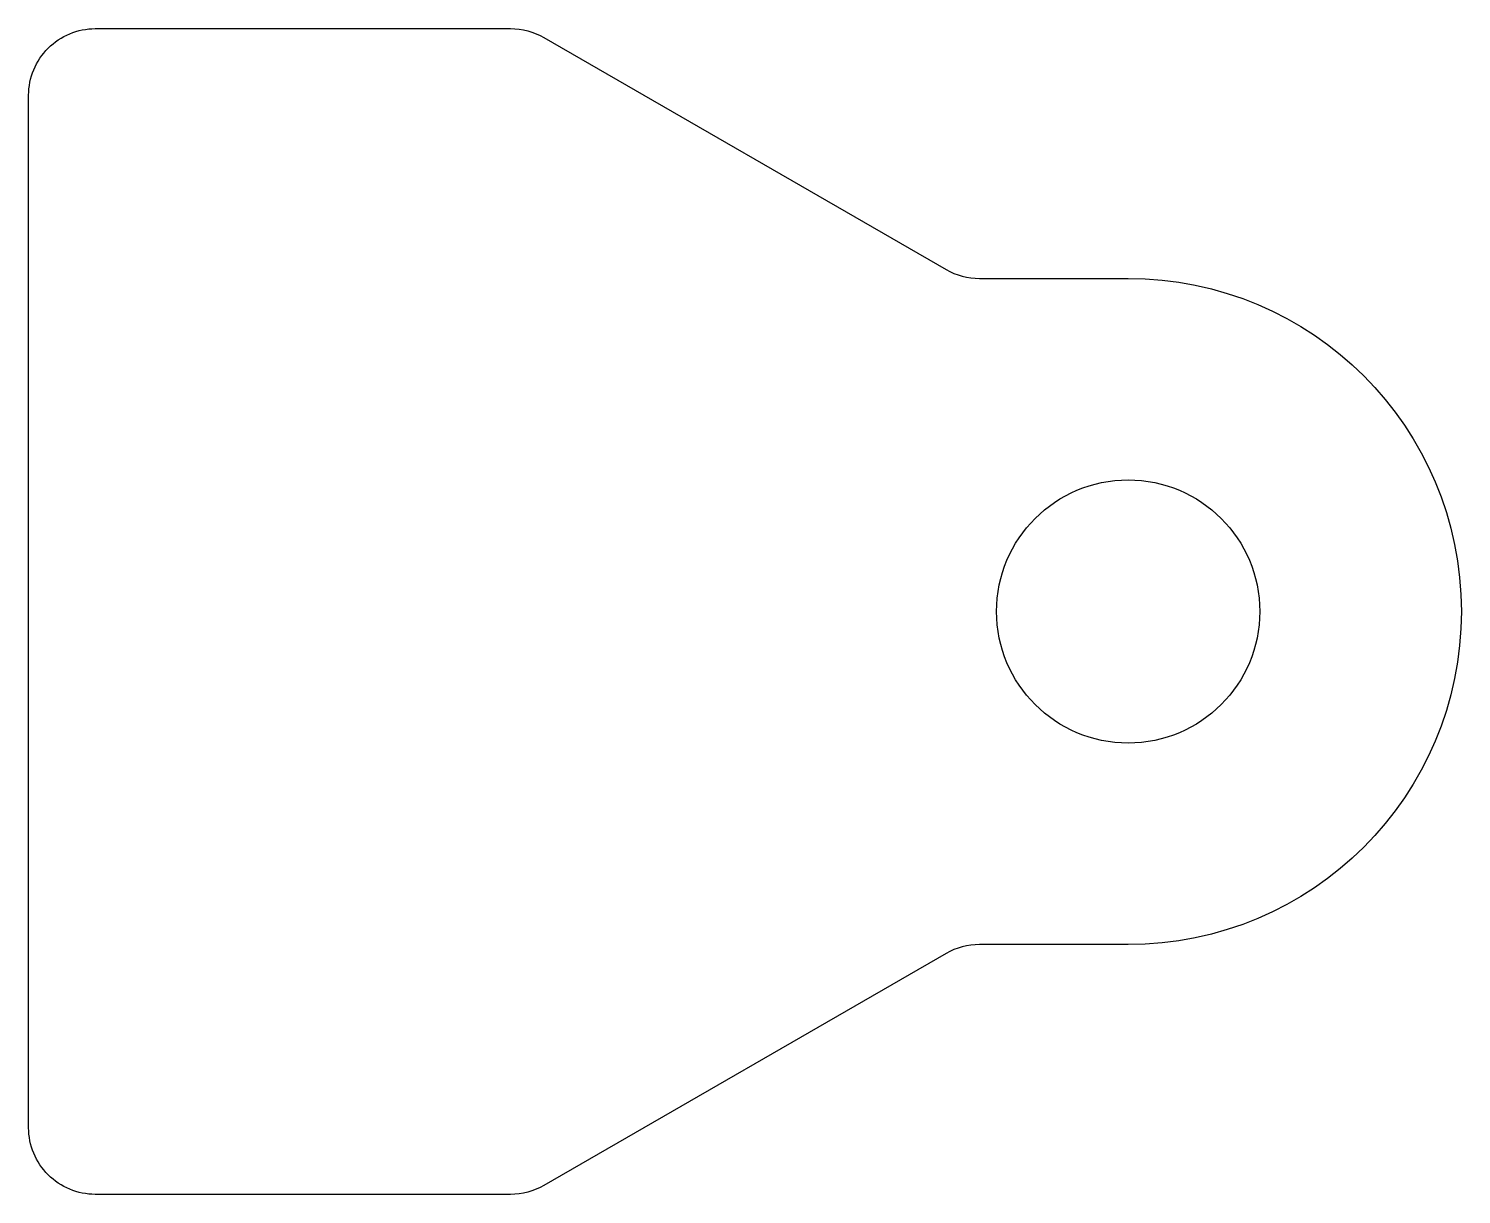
# Model space of a CAD drawing. Extents: x -33 to 10, y -17.5 to 17.5.
import ezdxf

# ---------------------------------------------------------------- set-up
doc = ezdxf.new("R2010")
doc.units = 0

msp = doc.modelspace()

# ---------------------------------------------------------------- linework, layer by layer
at = {"layer": '1'}
msp.add_lwpolyline([(0, 10, -1), (0, -10), (-4.464, -10, 0.131571), (-5.464, -10.268), (-17.536, -17.232, -0.131571), (-18.536, -17.5), (-31, -17.5, -0.414214), (-33, -15.5), (-33, 15.5, -0.414214), (-31, 17.5), (-18.536, 17.5, -0.131571), (-17.536, 17.232), (-5.464, 10.268, 0.131571), (-4.464, 10)], format="xyb", close=True, dxfattribs=at)
msp.add_circle((0, 0), 3.95, dxfattribs=at)

doc.saveas('drawing.dxf')
